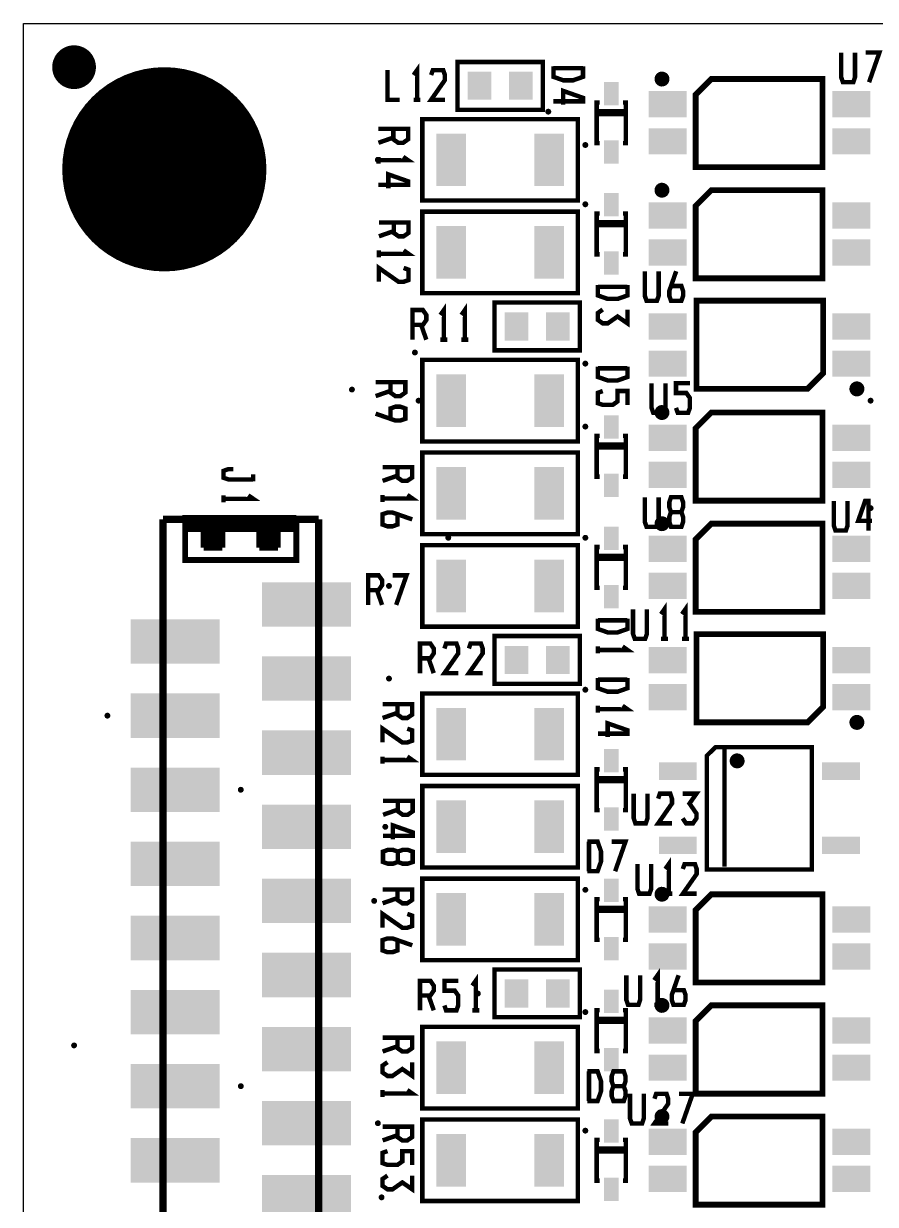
# Model space of a CAD drawing. Extents: x 0 to 115, y 0 to 65.
# Drawn here: x 0.18 to 29.37, y 24.52 to 64.99 of the extents above; entities that cross this region are included whole.
import ezdxf

# ---------------------------------------------------------------- set-up
doc = ezdxf.new("R2010")
doc.units = 0
doc.header["$MEASUREMENT"] = 0
doc.layers.get('0').update_dxf_attribs({"linetype": 'CONTINUOUS'})
for name, color, linetype in [('22-305-0_DRD', 7, 'CONTINUOUS'), ('22-305-0_SMT', 254, 'CONTINUOUS'), ('22-305-0_SST', 1, 'CONTINUOUS'), ('THRUHOLE_TAP', 12, 'CONTINUOUS')]:
    doc.layers.add(name, color=color, linetype=linetype)

# ---------------------------------------------------------------- blocks, each defined once
blk = doc.blocks.new('RECTANGLE_2')
blk.add_solid([(0.4064, 0.4826), (0.4064, -0.4826), (-0.4064, 0.4826), (-0.4064, -0.4826)])
blk = doc.blocks.new('RECTANGLE_5')
blk.add_solid([(0.25019, 0.40005), (0.25019, -0.40005), (-0.25019, 0.40005), (-0.25019, -0.40005)])
blk = doc.blocks.new('ROUND_8')
at = {"const_width": 3.50012}
blk.add_lwpolyline([(-1.75006, 0, 1), (1.75006, 0, 1)], format="xyb", close=True, dxfattribs=at)
blk = doc.blocks.new('RECTANGLE_10')
blk.add_solid([(1.524, 0.762), (1.524, -0.762), (-1.524, 0.762), (-1.524, -0.762)])
blk = doc.blocks.new('RECTANGLE_28')
blk.add_solid([(0.508, 0.9017), (0.508, -0.9017), (-0.508, 0.9017), (-0.508, -0.9017)])
blk = doc.blocks.new('RECTANGLE_31')
blk.add_solid([(0.65024, 0.44958), (0.65024, -0.44958), (-0.65024, 0.44958), (-0.65024, -0.44958)])
blk = doc.blocks.new('RECTANGLE_33')
blk.add_solid([(0.65024, 0.29972), (0.65024, -0.29972), (-0.65024, 0.29972), (-0.65024, -0.29972)])
blk = doc.blocks.new('ROUND_49')
at = {"const_width": 0.7493}
blk.add_lwpolyline([(-0.37465, 0, 1), (0.37465, 0, 1)], format="xyb", close=True, dxfattribs=at)
blk = doc.blocks.new('ROUND_53')
at = {"const_width": 0.10033}
blk.add_lwpolyline([(-0.050164, 0, 1), (0.050164, 0, 1)], format="xyb", close=True, dxfattribs=at)
blk = doc.blocks.new('ROUND_23')
at = {"const_width": 1.75006}
blk.add_lwpolyline([(-0.87503, 0, 1), (0.87503, 0, 1)], format="xyb", close=True, dxfattribs=at)

msp = doc.modelspace()

# ---------------------------------------------------------------- linework, layer by layer
at = {"layer": '22-305-0_DRD'}
for p, q in [((0.17526, 0), (0.17526, 64.99352)), ((0.17526, 64.99352), (115.16614, 64.99352))]:
    msp.add_line(p, q, dxfattribs=at)
at = {"layer": '22-305-0_SST'}
for points, const_width in [([(28.67406, 64.00038), (28.67406, 63.15456), (28.61564, 62.98438), (28.26004, 62.98438), (28.20162, 63.15456), (28.20162, 64.00038)], 0.1524), ([(29.15666, 62.98438), (29.51226, 64.00038), (29.03982, 64.00038)], 0.1524), ([(13.66266, 62.3824), (13.66266, 63.3984), (13.54328, 63.23076)], 0.1524), ([(15.0495, 62.0395), (17.9705, 62.0395), (17.9705, 63.6778), (15.0495, 63.6778), (15.0495, 62.0395)], 0.1524), ([(18.33626, 63.5254), (18.33626, 63.1698), (18.67408, 63.05042), (19.0119, 63.05042), (19.35226, 63.1698), (19.35226, 63.5254)], 0.1524), ([(18.33626, 63.46444), (19.35226, 63.46444)], 0.1524), ([(13.06068, 62.3824), (12.64666, 62.3824), (12.64666, 63.3984)], 0.1524), ([(14.6177, 62.3824), (14.14526, 62.3824), (14.6177, 63.06058), (14.6177, 63.23076), (14.55928, 63.3984), (14.20368, 63.3984), (14.14526, 63.23076)], 0.1524), ([(22.22754, 63.15456), (21.88972, 63.15456)], 0.1524), ([(21.98116, 63.25616), (21.98116, 62.93358)], 0.1524), ([(22.11832, 63.26378), (22.11832, 62.92596)], 0.1524), ([(23.749, 63.0936), (27.559, 63.0936), (27.559, 60.071), (23.2156, 60.071), (23.2156, 62.5602), (23.749, 63.0936)], 0.20066), ([(18.67408, 62.21222), (18.67408, 62.6872), (19.35226, 62.44844), (19.35226, 62.3316), (18.33626, 62.3316)], 0.1524), ([(22.21992, 63.0174), (21.89734, 63.0174)], 0.1524), ([(13.7795, 62.3824), (13.54328, 62.3824)], 0.1524), ([(19.92122, 62.2935), (19.81962, 62.2935), (19.81962, 60.8965), (19.92122, 60.8965)], 0.1524), ([(20.71878, 60.8965), (20.82038, 60.8965), (20.82038, 62.2935), (20.71878, 62.2935)], 0.1524), ([(20.82038, 61.99378), (20.82038, 61.89472), (19.81962, 61.89472), (19.81962, 61.99378), (20.82038, 61.99378)], 0.1524), ([(19.177, 61.722), (19.177, 58.928), (13.843, 58.928), (13.843, 61.722), (19.177, 61.722)], 0.1524), ([(12.84732, 61.38418), (12.84732, 61.02858), (13.0175, 60.9092), (13.18514, 60.9092), (13.35532, 61.02858), (13.35532, 61.38418), (12.33932, 61.38418)], 0.1524), ([(12.84732, 61.087), (12.33932, 60.9092)], 0.1524), ([(12.33932, 60.19038), (12.33932, 60.4266)], 0.1524), ([(12.33932, 60.30976), (13.35532, 60.30976), (13.18514, 60.4266)], 0.1524), ([(12.67714, 59.35218), (12.67714, 59.82716), (13.35532, 59.5884), (13.35532, 59.47156), (12.33932, 59.47156)], 0.1524), ([(21.98116, 59.44616), (21.98116, 59.12358)], 0.1524), ([(22.11832, 59.45378), (22.11832, 59.11596)], 0.1524), ([(22.22754, 59.34456), (21.88972, 59.34456)], 0.1524), ([(22.21992, 59.2074), (21.89734, 59.2074)], 0.1524), ([(23.749, 59.2836), (27.559, 59.2836), (27.559, 56.261), (23.2156, 56.261), (23.2156, 58.7502), (23.749, 59.2836)], 0.20066), ([(19.177, 58.547), (19.177, 55.753), (13.843, 55.753), (13.843, 58.547), (19.177, 58.547)], 0.1524), ([(19.92122, 58.4835), (19.81962, 58.4835), (19.81962, 57.0865), (19.92122, 57.0865)], 0.1524), ([(20.71878, 57.0865), (20.82038, 57.0865), (20.82038, 58.4835), (20.71878, 58.4835)], 0.1524), ([(12.86256, 58.17616), (12.86256, 57.82056), (13.0302, 57.70372), (13.20038, 57.70372), (13.37056, 57.82056), (13.37056, 58.17616), (12.35456, 58.17616)], 0.1524), ([(12.86256, 57.88152), (12.35456, 57.70372)], 0.1524), ([(20.82038, 58.18378), (20.82038, 58.08472), (19.81962, 58.08472), (19.81962, 58.18378), (20.82038, 58.18378)], 0.1524), ([(12.35456, 56.98236), (12.35456, 57.22112)], 0.1524), ([(12.35456, 57.10174), (13.37056, 57.10174), (13.20038, 57.22112)], 0.1524), ([(12.35456, 56.14416), (12.35456, 56.61914), (13.0302, 56.14416), (13.20038, 56.14416), (13.37056, 56.20512), (13.37056, 56.56072), (13.20038, 56.61914)], 0.1524), ([(21.94306, 56.50738), (21.94306, 55.66156), (21.88464, 55.49138), (21.52904, 55.49138), (21.47062, 55.66156), (21.47062, 56.50738)], 0.1524), ([(22.36724, 55.99938), (22.72284, 55.99938), (22.78126, 55.8292), (22.78126, 55.66156), (22.72284, 55.49138), (22.36724, 55.49138), (22.30882, 55.66156), (22.30882, 55.8292), (22.54504, 56.50738)], 0.1524), ([(19.86026, 56.0324), (19.86026, 55.6768), (20.19808, 55.55742), (20.5359, 55.55742), (20.87626, 55.6768), (20.87626, 56.0324)], 0.1524), ([(19.86026, 55.97144), (20.87626, 55.97144)], 0.1524), ([(19.2405, 55.4355), (16.3195, 55.4355), (16.3195, 53.7972), (19.2405, 53.7972), (19.2405, 55.4355)], 0.1524), ([(27.051, 52.4764), (23.241, 52.4764), (23.241, 55.499), (27.5844, 55.499), (27.5844, 53.0098), (27.051, 52.4764)], 0.20066), ([(13.50772, 54.66842), (13.86332, 54.66842), (13.98016, 54.83606), (13.98016, 55.00624), (13.86332, 55.17642), (13.50772, 55.17642), (13.50772, 54.16042)], 0.1524), ([(14.58214, 54.16042), (14.58214, 55.17642), (14.46276, 55.00624)], 0.1524), ([(15.30096, 54.16042), (15.30096, 55.17642), (15.18412, 55.00624)], 0.1524), ([(20.0279, 55.1942), (19.86026, 55.07482), (19.86026, 54.8386), (20.0279, 54.71922), (20.19808, 54.71922), (20.5359, 54.95544), (20.87626, 54.71922), (20.87626, 55.1942)], 0.1524), ([(13.80236, 54.66842), (13.98016, 54.16042)], 0.1524), ([(14.70152, 54.16042), (14.46276, 54.16042)], 0.1524), ([(15.42034, 54.16042), (15.18412, 54.16042)], 0.1524), ([(13.843, 50.673), (13.843, 53.467), (19.177, 53.467), (19.177, 50.673), (13.843, 50.673)], 0.1524), ([(19.86026, 53.2384), (19.86026, 52.8828), (20.19808, 52.76342), (20.5359, 52.76342), (20.87626, 52.8828), (20.87626, 53.2384)], 0.1524), ([(19.86026, 53.17744), (20.87626, 53.17744)], 0.1524), ([(12.7508, 52.70246), (12.7508, 52.34686), (12.91844, 52.22748), (13.08862, 52.22748), (13.2588, 52.34686), (13.2588, 52.70246), (12.2428, 52.70246)], 0.1524), ([(22.17674, 52.66944), (22.17674, 51.82362), (22.11578, 51.65344), (21.76018, 51.65344), (21.70176, 51.82362), (21.70176, 52.66944)], 0.1524), ([(22.53996, 51.82362), (22.59838, 51.65344), (22.95398, 51.65344), (23.01494, 51.82362), (23.01494, 52.16144), (22.89556, 52.33162), (22.53996, 52.33162), (22.53996, 52.66944), (23.01494, 52.66944)], 0.1524), ([(28.66136, 52.63642), (28.66136, 52.3113)], 0.1524), ([(28.79852, 52.64404), (28.79852, 52.30368)], 0.1524), ([(12.7508, 52.40528), (12.2428, 52.22748)], 0.1524), ([(20.0279, 52.4002), (19.86026, 52.33924), (19.86026, 51.98364), (20.0279, 51.92522), (20.36826, 51.92522), (20.5359, 52.0446), (20.5359, 52.4002), (20.87626, 52.4002), (20.87626, 51.92522)], 0.1524), ([(28.91028, 52.53228), (28.56992, 52.53228)], 0.1524), ([(28.90266, 52.39512), (28.57754, 52.39512)], 0.1524), ([(12.7508, 51.4477), (12.7508, 51.8033), (12.91844, 51.86426), (13.08862, 51.86426), (13.2588, 51.8033), (13.2588, 51.4477), (13.08862, 51.38928), (12.91844, 51.38928), (12.2428, 51.6255)], 0.1524), ([(21.98116, 51.82616), (21.98116, 51.50358)], 0.1524), ([(22.11832, 51.83378), (22.11832, 51.49596)], 0.1524), ([(22.22754, 51.72456), (21.88972, 51.72456)], 0.1524), ([(22.21992, 51.5874), (21.89734, 51.5874)], 0.1524), ([(23.749, 51.6636), (27.559, 51.6636), (27.559, 48.641), (23.2156, 48.641), (23.2156, 51.1302), (23.749, 51.6636)], 0.20066), ([(19.92122, 50.8635), (19.81962, 50.8635), (19.81962, 49.4665), (19.92122, 49.4665)], 0.1524), ([(20.82038, 50.56378), (20.82038, 50.46472), (19.81962, 50.46472), (19.81962, 50.56378), (20.82038, 50.56378)], 0.1524), ([(20.71878, 49.4665), (20.82038, 49.4665), (20.82038, 50.8635), (20.71878, 50.8635)], 0.1524), ([(19.177, 50.292), (19.177, 47.498), (13.843, 47.498), (13.843, 50.292), (19.177, 50.292)], 0.1524), ([(7.366, 49.72558), (7.19582, 49.72558), (7.02818, 49.66462), (7.02818, 49.4284), (7.19582, 49.36998), (8.04418, 49.36998)], 0.1524), ([(12.98956, 49.79416), (12.98956, 49.43856), (13.1572, 49.32172), (13.32738, 49.32172), (13.49756, 49.43856), (13.49756, 49.79416), (12.48156, 49.79416)], 0.1524), ([(8.04418, 49.30902), (8.04418, 49.54778)], 0.1524), ([(12.98956, 49.49952), (12.48156, 49.32172)], 0.1524), ([(7.02818, 48.5902), (7.02818, 48.82642)], 0.1524), ([(7.02818, 48.70958), (8.04418, 48.70958), (7.874, 48.82642)], 0.1524), ([(12.48156, 48.60036), (12.48156, 48.83912)], 0.1524), ([(12.48156, 48.71974), (13.49756, 48.71974), (13.32738, 48.83912)], 0.1524), ([(21.94306, 48.76038), (21.94306, 47.91456), (21.88464, 47.74438), (21.52904, 47.74438), (21.47062, 47.91456), (21.47062, 48.76038)], 0.1524), ([(22.72284, 48.25238), (22.78126, 48.42256), (22.78126, 48.5902), (22.72284, 48.76038), (22.36724, 48.76038), (22.30882, 48.5902), (22.30882, 48.42256), (22.36724, 48.25238), (22.72284, 48.25238), (22.78126, 48.0822), (22.78126, 47.91456), (22.72284, 47.74438), (22.36724, 47.74438), (22.30882, 47.91456), (22.30882, 48.0822), (22.36724, 48.25238)], 0.1524), ([(28.42006, 48.63338), (28.42006, 47.78756), (28.36164, 47.61738), (28.00604, 47.61738), (27.94762, 47.78756), (27.94762, 48.63338)], 0.1524), ([(29.25826, 47.9552), (28.78582, 47.9552), (29.02204, 48.63338), (29.14142, 48.63338), (29.14142, 47.61738)], 0.1524), ([(12.98956, 48.17872), (12.98956, 47.82312), (12.81938, 47.76216), (12.6492, 47.76216), (12.48156, 47.82312), (12.48156, 48.17872), (12.6492, 48.23714), (12.81938, 48.23714), (13.49756, 48.00092)], 0.1524), ([(10.287, 48.006), (10.287, 18.034), (4.953, 18.034), (4.953, 48.006)], 0.254), ([(10.287, 48.006), (4.953, 48.006)], 0.254), ([(9.525, 48.04918), (5.715, 48.04918), (5.715, 47.66818)], 0.20066), ([(9.525, 48.006), (9.525, 46.609), (5.715, 46.609), (5.715, 48.006)], 0.20066), ([(9.525, 47.91964), (5.715, 47.91964)], 0.20066), ([(9.525, 47.7393), (5.715, 47.7393)], 0.20066), ([(6.35, 47.66818), (5.715, 47.66818)], 0.20066), ([(5.88264, 48.04918), (5.88264, 47.66818)], 0.20066), ([(6.06298, 48.04918), (6.06298, 47.66818)], 0.20066), ([(6.24332, 48.04918), (6.24332, 47.66818)], 0.20066), ([(6.35, 47.66818), (6.35, 47.03318)], 0.20066), ([(6.42366, 48.04918), (6.42366, 47.03318)], 0.20066), ([(6.60146, 48.04918), (6.60146, 47.03318)], 0.20066), ([(6.7818, 48.04918), (6.7818, 47.03318)], 0.20066), ([(6.96214, 48.04918), (6.96214, 47.03318)], 0.20066), ([(6.985, 47.66818), (6.985, 47.03318)], 0.20066), ([(8.255, 47.66818), (6.985, 47.66818)], 0.20066), ([(7.14248, 48.04918), (7.14248, 47.66818)], 0.20066), ([(7.32282, 48.04918), (7.32282, 47.66818)], 0.20066), ([(7.50062, 48.04918), (7.50062, 47.66818)], 0.20066), ([(7.68096, 48.04918), (7.68096, 47.66818)], 0.20066), ([(7.8613, 48.04918), (7.8613, 47.66818)], 0.20066), ([(8.04164, 48.04918), (8.04164, 47.66818)], 0.20066), ([(8.21944, 48.04918), (8.21944, 47.66818)], 0.20066), ([(8.255, 47.66818), (8.255, 47.03318)], 0.20066), ([(8.39978, 48.04918), (8.39978, 47.03318)], 0.20066), ([(8.58012, 48.04918), (8.58012, 47.03318)], 0.20066), ([(8.76046, 48.04918), (8.76046, 47.03318)], 0.20066), ([(8.89, 47.66818), (8.89, 47.03318)], 0.20066), ([(9.525, 47.66818), (8.89, 47.66818)], 0.20066), ([(8.9408, 48.04918), (8.9408, 47.66818)], 0.20066), ([(9.1186, 48.04918), (9.1186, 47.66818)], 0.20066), ([(9.29894, 48.04918), (9.29894, 47.66818)], 0.20066), ([(9.47928, 48.04918), (9.47928, 47.66818)], 0.20066), ([(9.525, 48.04918), (9.525, 47.66818)], 0.20066), ([(22.22754, 47.91456), (21.88972, 47.91456)], 0.1524), ([(22.21992, 47.7774), (21.89734, 47.7774)], 0.1524), ([(21.98116, 48.01616), (21.98116, 47.69358)], 0.1524), ([(22.11832, 48.02378), (22.11832, 47.68596)], 0.1524), ([(23.749, 47.8536), (27.559, 47.8536), (27.559, 44.831), (23.2156, 44.831), (23.2156, 47.3202), (23.749, 47.8536)], 0.20066), ([(6.985, 47.55896), (6.35, 47.55896)], 0.20066), ([(6.985, 47.38116), (6.35, 47.38116)], 0.20066), ([(8.89, 47.55896), (8.255, 47.55896)], 0.20066), ([(8.89, 47.38116), (8.255, 47.38116)], 0.20066), ([(6.985, 47.20082), (6.35, 47.20082)], 0.20066), ([(6.985, 47.03318), (6.35, 47.03318)], 0.20066), ([(8.89, 47.20082), (8.255, 47.20082)], 0.20066), ([(8.89, 47.03318), (8.255, 47.03318)], 0.20066), ([(19.177, 47.117), (19.177, 44.323), (13.843, 44.323), (13.843, 47.117), (19.177, 47.117)], 0.1524), ([(19.92122, 47.0535), (19.81962, 47.0535), (19.81962, 45.6565), (19.92122, 45.6565)], 0.1524), ([(20.71878, 45.6565), (20.82038, 45.6565), (20.82038, 47.0535), (20.71878, 47.0535)], 0.1524), ([(20.82038, 46.75378), (20.82038, 46.65472), (19.81962, 46.65472), (19.81962, 46.75378), (20.82038, 46.75378)], 0.1524), ([(11.9888, 45.57776), (12.3444, 45.57776), (12.46378, 45.74794), (12.46378, 45.91812), (12.3444, 46.08576), (11.9888, 46.08576), (11.9888, 45.06976)], 0.1524), ([(12.94638, 45.06976), (13.30198, 46.08576), (12.827, 46.08576)], 0.1524), ([(12.28598, 45.57776), (12.46378, 45.06976)], 0.1524), ([(21.54174, 44.92244), (21.54174, 44.07662), (21.48078, 43.90644), (21.12518, 43.90644), (21.06676, 44.07662), (21.06676, 44.92244)], 0.1524), ([(22.14118, 43.90644), (22.14118, 44.92244), (22.02434, 44.75226)], 0.1524), ([(22.86254, 43.90644), (22.86254, 44.92244), (22.74316, 44.75226)], 0.1524), ([(19.86026, 44.6024), (19.86026, 44.2468), (20.19808, 44.12742), (20.5359, 44.12742), (20.87626, 44.2468), (20.87626, 44.6024)], 0.1524), ([(19.86026, 44.54144), (20.87626, 44.54144)], 0.1524), ([(27.051, 41.0464), (23.241, 41.0464), (23.241, 44.069), (27.5844, 44.069), (27.5844, 41.5798), (27.051, 41.0464)], 0.20066), ([(13.76172, 43.23842), (14.11732, 43.23842), (14.23416, 43.40606), (14.23416, 43.57624), (14.11732, 43.74642), (13.76172, 43.74642), (13.76172, 42.73042)], 0.1524), ([(15.07236, 42.73042), (14.59992, 42.73042), (15.07236, 43.40606), (15.07236, 43.57624), (15.01394, 43.74642), (14.65834, 43.74642), (14.59992, 43.57624)], 0.1524), ([(15.91056, 42.73042), (15.43812, 42.73042), (15.91056, 43.40606), (15.91056, 43.57624), (15.85214, 43.74642), (15.49654, 43.74642), (15.43812, 43.57624)], 0.1524), ([(19.2405, 44.0055), (16.3195, 44.0055), (16.3195, 42.3672), (19.2405, 42.3672), (19.2405, 44.0055)], 0.1524), ([(19.86026, 43.4086), (19.86026, 43.64482)], 0.1524), ([(19.86026, 43.52544), (20.87626, 43.52544), (20.70608, 43.64482)], 0.1524), ([(22.26056, 43.90644), (22.02434, 43.90644)], 0.1524), ([(22.97938, 43.90644), (22.74316, 43.90644)], 0.1524), ([(14.05636, 43.23842), (14.23416, 42.73042)], 0.1524), ([(19.86026, 42.5704), (19.86026, 42.2148), (20.19808, 42.09542), (20.5359, 42.09542), (20.87626, 42.2148), (20.87626, 42.5704)], 0.1524), ([(19.86026, 42.50944), (20.87626, 42.50944)], 0.1524), ([(19.177, 42.037), (19.177, 39.243), (13.843, 39.243), (13.843, 42.037), (19.177, 42.037)], 0.1524), ([(12.98956, 41.66616), (12.98956, 41.31056), (13.1572, 41.19372), (13.32738, 41.19372), (13.49756, 41.31056), (13.49756, 41.66616), (12.48156, 41.66616)], 0.1524), ([(19.86026, 41.3766), (19.86026, 41.61282)], 0.1524), ([(19.86026, 41.49344), (20.87626, 41.49344), (20.70608, 41.61282)], 0.1524), ([(12.98956, 41.37152), (12.48156, 41.19372)], 0.1524), ([(28.66136, 41.20642), (28.66136, 40.8813)], 0.1524), ([(28.79852, 41.21404), (28.79852, 40.87368)], 0.1524), ([(12.48156, 40.35552), (12.48156, 40.82796), (13.1572, 40.35552), (13.32738, 40.35552), (13.49756, 40.41394), (13.49756, 40.76954), (13.32738, 40.82796)], 0.1524), ([(20.19808, 40.5384), (20.19808, 41.01084), (20.87626, 40.77462), (20.87626, 40.65524), (19.86026, 40.65524)], 0.1524), ([(28.91028, 41.10228), (28.56992, 41.10228)], 0.1524), ([(28.90266, 40.96512), (28.57754, 40.96512)], 0.1524), ([(23.69566, 40.00246), (23.59406, 39.90086), (23.59406, 36.00196), (27.19832, 36.00196), (27.19832, 40.19804), (23.9014, 40.19804), (23.69566, 40.00246)], 0.1524), ([(24.20112, 36.10102), (24.20112, 40.19804)], 0.1524), ([(12.48156, 39.63416), (12.48156, 39.87292)], 0.1524), ([(12.48156, 39.75354), (13.49756, 39.75354), (13.32738, 39.87292)], 0.1524), ([(24.8031, 39.78402), (24.46528, 39.78402)], 0.1524), ([(24.79548, 39.64686), (24.4729, 39.64686)], 0.1524), ([(24.55672, 39.88816), (24.55672, 39.56304)], 0.1524), ([(24.69388, 39.89578), (24.69388, 39.55542)], 0.1524), ([(19.92122, 39.4335), (19.81962, 39.4335), (19.81962, 38.0365), (19.92122, 38.0365)], 0.1524), ([(20.71878, 38.0365), (20.82038, 38.0365), (20.82038, 39.4335), (20.71878, 39.4335)], 0.1524), ([(13.843, 36.068), (13.843, 38.862), (19.177, 38.862), (19.177, 36.068), (13.843, 36.068)], 0.1524), ([(20.82038, 39.13378), (20.82038, 39.03472), (19.81962, 39.03472), (19.81962, 39.13378), (20.82038, 39.13378)], 0.1524), ([(21.56206, 38.60038), (21.56206, 37.75456), (21.50364, 37.58438), (21.14804, 37.58438), (21.08962, 37.75456), (21.08962, 38.60038)], 0.1524), ([(22.40026, 37.58438), (21.92782, 37.58438), (22.40026, 38.26256), (22.40026, 38.4302), (22.34184, 38.60038), (21.98624, 38.60038), (21.92782, 38.4302)], 0.1524), ([(22.76602, 37.75456), (22.88286, 37.58438), (23.12162, 37.58438), (23.23846, 37.75456), (23.23846, 37.9222), (23.00224, 38.26256), (23.23846, 38.60038), (22.76602, 38.60038)], 0.1524), ([(13.0048, 38.35146), (13.0048, 37.99586), (13.17244, 37.87648), (13.34262, 37.87648), (13.5128, 37.99586), (13.5128, 38.35146), (12.4968, 38.35146)], 0.1524), ([(13.0048, 38.05428), (12.4968, 37.87648)], 0.1524), ([(12.83462, 37.03828), (12.83462, 37.51326), (13.5128, 37.2745), (13.5128, 37.15766), (12.4968, 37.15766)], 0.1524), ([(19.4945, 35.941), (19.8501, 35.941), (19.96948, 36.27882), (19.96948, 36.61664), (19.8501, 36.957), (19.4945, 36.957)], 0.1524), ([(19.55546, 35.941), (19.55546, 36.957)], 0.1524), ([(20.45208, 35.941), (20.80768, 36.957), (20.3327, 36.957)], 0.1524), ([(13.0048, 36.2585), (13.17244, 36.20008), (13.34262, 36.20008), (13.5128, 36.2585), (13.5128, 36.6141), (13.34262, 36.67506), (13.17244, 36.67506), (13.0048, 36.6141), (13.0048, 36.2585), (12.83462, 36.20008), (12.66444, 36.20008), (12.4968, 36.2585), (12.4968, 36.6141), (12.66444, 36.67506), (12.83462, 36.67506), (13.0048, 36.6141)], 0.1524), ([(22.29104, 35.17138), (22.29104, 36.18738), (22.17166, 36.0172)], 0.1524), ([(21.68906, 36.18738), (21.68906, 35.34156), (21.63064, 35.17138), (21.27504, 35.17138), (21.21662, 35.34156), (21.21662, 36.18738)], 0.1524), ([(23.24862, 35.17138), (22.77364, 35.17138), (23.24862, 35.84956), (23.24862, 36.0172), (23.18766, 36.18738), (22.83206, 36.18738), (22.77364, 36.0172)], 0.1524), ([(19.177, 35.687), (19.177, 32.893), (13.843, 32.893), (13.843, 35.687), (19.177, 35.687)], 0.1524), ([(12.98956, 35.31616), (12.98956, 34.96056), (13.1572, 34.84372), (13.32738, 34.84372), (13.49756, 34.96056), (13.49756, 35.31616), (12.48156, 35.31616)], 0.1524), ([(22.22754, 35.21456), (21.88972, 35.21456)], 0.1524), ([(21.98116, 35.31616), (21.98116, 34.99358)], 0.1524), ([(22.11832, 35.32378), (22.11832, 34.98596)], 0.1524), ([(22.41042, 35.17138), (22.17166, 35.17138)], 0.1524), ([(23.749, 35.1536), (27.559, 35.1536), (27.559, 32.131), (23.2156, 32.131), (23.2156, 34.6202), (23.749, 35.1536)], 0.20066), ([(12.98956, 35.02152), (12.48156, 34.84372)], 0.1524), ([(19.92122, 34.9885), (19.81962, 34.9885), (19.81962, 33.5915), (19.92122, 33.5915)], 0.1524), ([(20.71878, 33.5915), (20.82038, 33.5915), (20.82038, 34.9885), (20.71878, 34.9885)], 0.1524), ([(22.21992, 35.0774), (21.89734, 35.0774)], 0.1524), ([(12.48156, 34.00552), (12.48156, 34.47796), (13.1572, 34.00552), (13.32738, 34.00552), (13.49756, 34.06394), (13.49756, 34.41954), (13.32738, 34.47796)], 0.1524), ([(20.82038, 34.68878), (20.82038, 34.58972), (19.81962, 34.58972), (19.81962, 34.68878), (20.82038, 34.68878)], 0.1524), ([(12.98956, 33.58134), (12.98956, 33.22574), (12.81938, 33.16732), (12.6492, 33.16732), (12.48156, 33.22574), (12.48156, 33.58134), (12.6492, 33.63976), (12.81938, 33.63976), (13.49756, 33.40354)], 0.1524), ([(15.67434, 31.17342), (15.67434, 32.18942), (15.55496, 32.01924)], 0.1524), ([(19.2405, 32.5755), (16.3195, 32.5755), (16.3195, 30.9372), (19.2405, 30.9372), (19.2405, 32.5755)], 0.1524), ([(21.30806, 32.37738), (21.30806, 31.53156), (21.24964, 31.36138), (20.89404, 31.36138), (20.83562, 31.53156), (20.83562, 32.37738)], 0.1524), ([(21.91004, 31.36138), (21.91004, 32.37738), (21.79066, 32.2072)], 0.1524), ([(22.45106, 31.86938), (22.80666, 31.86938), (22.86762, 31.6992), (22.86762, 31.53156), (22.80666, 31.36138), (22.45106, 31.36138), (22.39264, 31.53156), (22.39264, 31.6992), (22.62886, 32.37738)], 0.1524), ([(13.76172, 31.68142), (14.11732, 31.68142), (14.23416, 31.84906), (14.23416, 32.01924), (14.11732, 32.18942), (13.76172, 32.18942), (13.76172, 31.17342)], 0.1524), ([(14.59992, 31.34106), (14.65834, 31.17342), (15.01394, 31.17342), (15.07236, 31.34106), (15.07236, 31.68142), (14.95552, 31.84906), (14.59992, 31.84906), (14.59992, 32.18942), (15.07236, 32.18942)], 0.1524), ([(14.05636, 31.68142), (14.23416, 31.17342)], 0.1524), ([(21.98116, 31.50616), (21.98116, 31.18358)], 0.1524), ([(22.11832, 31.51378), (22.11832, 31.17596)], 0.1524), ([(15.79372, 31.17342), (15.55496, 31.17342)], 0.1524), ([(19.92122, 31.1785), (19.81962, 31.1785), (19.81962, 29.7815), (19.92122, 29.7815)], 0.1524), ([(20.71878, 29.7815), (20.82038, 29.7815), (20.82038, 31.1785), (20.71878, 31.1785)], 0.1524), ([(22.02942, 31.36138), (21.79066, 31.36138)], 0.1524), ([(22.22754, 31.40456), (21.88972, 31.40456)], 0.1524), ([(22.21992, 31.2674), (21.89734, 31.2674)], 0.1524), ([(23.749, 31.3436), (27.559, 31.3436), (27.559, 28.321), (23.2156, 28.321), (23.2156, 30.8102), (23.749, 31.3436)], 0.20066), ([(20.82038, 30.87878), (20.82038, 30.77972), (19.81962, 30.77972), (19.81962, 30.87878), (20.82038, 30.87878)], 0.1524), ([(19.177, 30.607), (19.177, 27.813), (13.843, 27.813), (13.843, 30.607), (19.177, 30.607)], 0.1524), ([(12.98956, 30.23616), (12.98956, 29.88056), (13.1572, 29.76372), (13.32738, 29.76372), (13.49756, 29.88056), (13.49756, 30.23616), (12.48156, 30.23616)], 0.1524), ([(12.98956, 29.94152), (12.48156, 29.76372)], 0.1524), ([(12.6492, 29.39796), (12.48156, 29.28112), (12.48156, 29.04236), (12.6492, 28.92552), (12.81938, 28.92552), (13.1572, 29.16174), (13.49756, 28.92552), (13.49756, 29.39796)], 0.1524), ([(19.4945, 28.067), (19.8501, 28.067), (19.96948, 28.40482), (19.96948, 28.74264), (19.8501, 29.083), (19.4945, 29.083)], 0.1524), ([(19.55546, 28.067), (19.55546, 29.083)], 0.1524), ([(20.74926, 28.575), (20.80768, 28.74264), (20.80768, 28.91282), (20.74926, 29.083), (20.39366, 29.083), (20.3327, 28.91282), (20.3327, 28.74264), (20.39366, 28.575), (20.74926, 28.575), (20.80768, 28.40482), (20.80768, 28.23464), (20.74926, 28.067), (20.39366, 28.067), (20.3327, 28.23464), (20.3327, 28.40482), (20.39366, 28.575)], 0.1524), ([(12.48156, 28.20416), (12.48156, 28.44292)], 0.1524), ([(12.48156, 28.32354), (13.49756, 28.32354), (13.32738, 28.44292)], 0.1524), ([(21.43506, 28.31338), (21.43506, 27.46756), (21.37664, 27.29738), (21.02104, 27.29738), (20.96262, 27.46756), (20.96262, 28.31338)], 0.1524), ([(22.27326, 27.29738), (21.80082, 27.29738), (22.27326, 27.97556), (22.27326, 28.1432), (22.21484, 28.31338), (21.85924, 28.31338), (21.80082, 28.1432)], 0.1524), ([(22.75586, 27.29738), (23.11146, 28.31338), (22.63902, 28.31338)], 0.1524), ([(22.22754, 27.59456), (21.88972, 27.59456)], 0.1524), ([(22.21992, 27.4574), (21.89734, 27.4574)], 0.1524), ([(21.98116, 27.69616), (21.98116, 27.37358)], 0.1524), ([(22.11832, 27.70378), (22.11832, 27.36596)], 0.1524), ([(23.749, 27.5336), (27.559, 27.5336), (27.559, 24.511), (23.2156, 24.511), (23.2156, 27.0002), (23.749, 27.5336)], 0.20066), ([(12.98956, 27.18816), (12.98956, 26.83256), (13.1572, 26.71572), (13.32738, 26.71572), (13.49756, 26.83256), (13.49756, 27.18816), (12.48156, 27.18816)], 0.1524), ([(19.177, 27.432), (19.177, 24.638), (13.843, 24.638), (13.843, 27.432), (19.177, 27.432)], 0.1524), ([(12.98956, 26.89352), (12.48156, 26.71572)], 0.1524), ([(19.92122, 26.7335), (19.81962, 26.7335), (19.81962, 25.3365), (19.92122, 25.3365)], 0.1524), ([(20.71878, 25.3365), (20.82038, 25.3365), (20.82038, 26.7335), (20.71878, 26.7335)], 0.1524), ([(12.6492, 26.34996), (12.48156, 26.29154), (12.48156, 25.93594), (12.6492, 25.87752), (12.98956, 25.87752), (13.1572, 25.99436), (13.1572, 26.34996), (13.49756, 26.34996), (13.49756, 25.87752)], 0.1524), ([(20.82038, 26.43378), (20.82038, 26.33472), (19.81962, 26.33472), (19.81962, 26.43378), (20.82038, 26.43378)], 0.1524), ([(12.6492, 25.51176), (12.48156, 25.39492), (12.48156, 25.15616), (12.6492, 25.03932), (12.81938, 25.03932), (13.1572, 25.27554), (13.49756, 25.03932), (13.49756, 25.51176)], 0.1524)]:
    msp.add_lwpolyline(points, dxfattribs=dict(at, const_width=const_width))
at = {"layer": '22-305-0_SST', "const_width": 0.1524}
for points in [[(22.0599, 63.27394, 0.4142136), (21.87956, 63.0936)], [(21.87956, 63.0936, 0.4142136), (22.0599, 62.91326)], [(22.2377, 63.0936, 0.4142136), (22.0599, 63.2714)], [(22.0599, 62.9158, 0.4142136), (22.2377, 63.0936)], [(22.0599, 59.46394, 0.4142136), (21.87956, 59.2836)], [(22.2377, 59.2836, 0.4142136), (22.0599, 59.4614)], [(21.87956, 59.2836, 0.4142136), (22.0599, 59.10326)], [(22.0599, 59.1058, 0.4142136), (22.2377, 59.2836)], [(28.7401, 52.6542, 0.4142136), (28.55976, 52.47386)], [(28.92044, 52.47386, 0.4142136), (28.7401, 52.6542)], [(28.55976, 52.47386, 0.4142136), (28.7401, 52.29352)], [(28.7401, 52.29352, 0.4142136), (28.92044, 52.47386)], [(22.0599, 51.84394, 0.4142136), (21.87956, 51.6636)], [(22.2377, 51.6636, 0.4142136), (22.0599, 51.8414)], [(21.87956, 51.6636, 0.4142136), (22.0599, 51.48326)], [(22.0599, 51.4858, 0.4142136), (22.2377, 51.6636)], [(22.0599, 48.03394, 0.4142136), (21.87956, 47.8536)], [(21.87956, 47.8536, 0.4142136), (22.0599, 47.67326)], [(22.2377, 47.8536, 0.4142136), (22.0599, 48.0314)], [(22.0599, 47.6758, 0.4142136), (22.2377, 47.8536)], [(28.7401, 41.2242, 0.4142136), (28.55976, 41.04386)], [(28.92044, 41.04386, 0.4142136), (28.7401, 41.2242)], [(28.55976, 41.04386, 0.4142136), (28.7401, 40.86352)], [(28.7401, 40.86352, 0.4142136), (28.92044, 41.04386)], [(24.63546, 39.90594, 0.4142136), (24.45512, 39.7256)], [(24.45512, 39.7256, 0.4142136), (24.63546, 39.54526)], [(24.81326, 39.7256, 0.4142136), (24.63546, 39.9034)], [(24.63546, 39.54526, 0.4142136), (24.8158, 39.7256)], [(22.0599, 35.33394, 0.4142136), (21.87956, 35.1536)], [(21.87956, 35.1536, 0.4142136), (22.0599, 34.97326)], [(22.2377, 35.1536, 0.4142136), (22.0599, 35.3314)], [(22.0599, 34.9758, 0.4142136), (22.2377, 35.1536)], [(22.0599, 31.52394, 0.4142136), (21.87956, 31.3436)], [(22.2377, 31.3436, 0.4142136), (22.0599, 31.5214)], [(21.87956, 31.3436, 0.4142136), (22.0599, 31.16326)], [(22.0599, 31.1658, 0.4142136), (22.2377, 31.3436)], [(22.0599, 27.71394, 0.4142136), (21.87956, 27.5336)], [(21.87956, 27.5336, 0.4142136), (22.0599, 27.35326)], [(22.2377, 27.5336, 0.4142136), (22.0599, 27.7114)], [(22.0599, 27.3558, 0.4142136), (22.2377, 27.5336)]]:
    msp.add_lwpolyline(points, format="xyb", dxfattribs=at)

# ---------------------------------------------------------------- block references
at = {"layer": '22-305-0_SMT'}
for name, p in [('ROUND_49', (1.905, 63.5)), ('ROUND_8', (4.99872, 59.99988)), ('RECTANGLE_2', (15.7988, 62.865)), ('RECTANGLE_2', (17.2212, 62.865)), ('RECTANGLE_5', (20.32, 62.59576)), ('RECTANGLE_31', (22.2504, 62.23)), ('RECTANGLE_31', (28.5496, 62.23)), ('RECTANGLE_28', (14.8336, 60.325)), ('RECTANGLE_28', (18.1864, 60.325)), ('RECTANGLE_31', (22.2504, 60.96)), ('RECTANGLE_31', (28.5496, 60.96)), ('RECTANGLE_5', (20.32, 60.59424)), ('RECTANGLE_5', (20.32, 58.78576)), ('RECTANGLE_31', (22.2504, 58.42)), ('RECTANGLE_31', (28.5496, 58.42)), ('RECTANGLE_28', (14.8336, 57.15)), ('RECTANGLE_28', (18.1864, 57.15)), ('RECTANGLE_31', (22.2504, 57.15)), ('RECTANGLE_31', (28.5496, 57.15)), ('RECTANGLE_5', (20.32, 56.78424)), ('RECTANGLE_2', (17.0688, 54.61)), ('RECTANGLE_2', (18.4912, 54.61)), ('RECTANGLE_31', (22.2504, 54.61)), ('RECTANGLE_31', (28.5496, 54.61)), ('RECTANGLE_31', (22.2504, 53.34)), ('RECTANGLE_31', (28.5496, 53.34)), ('RECTANGLE_28', (14.8336, 52.07)), ('RECTANGLE_28', (18.1864, 52.07)), ('RECTANGLE_5', (20.32, 51.16576)), ('RECTANGLE_31', (22.2504, 50.8)), ('RECTANGLE_31', (28.5496, 50.8)), ('RECTANGLE_28', (14.8336, 48.895)), ('RECTANGLE_28', (18.1864, 48.895)), ('RECTANGLE_31', (22.2504, 49.53)), ('RECTANGLE_31', (28.5496, 49.53)), ('RECTANGLE_5', (20.32, 49.16424)), ('RECTANGLE_5', (20.32, 47.35576)), ('RECTANGLE_31', (22.2504, 46.99)), ('RECTANGLE_31', (28.5496, 46.99)), ('RECTANGLE_28', (14.8336, 45.72)), ('RECTANGLE_28', (18.1864, 45.72)), ('RECTANGLE_31', (22.2504, 45.72)), ('RECTANGLE_31', (28.5496, 45.72)), ('RECTANGLE_10', (9.87044, 45.085)), ('RECTANGLE_5', (20.32, 45.35424)), ('RECTANGLE_10', (5.36956, 43.815)), ('RECTANGLE_10', (9.87044, 42.545)), ('RECTANGLE_2', (17.0688, 43.18)), ('RECTANGLE_2', (18.4912, 43.18)), ('RECTANGLE_31', (22.2504, 43.18)), ('RECTANGLE_31', (28.5496, 43.18)), ('RECTANGLE_31', (22.2504, 41.91)), ('RECTANGLE_31', (28.5496, 41.91)), ('RECTANGLE_10', (5.36956, 41.275)), ('RECTANGLE_28', (14.8336, 40.64)), ('RECTANGLE_28', (18.1864, 40.64)), ('RECTANGLE_10', (9.87044, 40.005)), ('RECTANGLE_5', (20.32, 39.73576)), ('RECTANGLE_33', (22.60092, 39.37)), ('RECTANGLE_33', (28.19908, 39.37)), ('RECTANGLE_10', (5.36956, 38.735)), ('RECTANGLE_10', (9.87044, 37.465)), ('RECTANGLE_28', (14.8336, 37.465)), ('RECTANGLE_28', (18.1864, 37.465)), ('RECTANGLE_5', (20.32, 37.73424)), ('RECTANGLE_10', (5.36956, 36.195)), ('RECTANGLE_33', (22.60092, 36.83)), ('RECTANGLE_33', (28.19908, 36.83)), ('RECTANGLE_10', (9.87044, 34.925)), ('RECTANGLE_5', (20.32, 35.29076)), ('RECTANGLE_28', (14.8336, 34.29)), ('RECTANGLE_28', (18.1864, 34.29)), ('RECTANGLE_10', (5.36956, 33.655)), ('RECTANGLE_31', (22.2504, 34.29)), ('RECTANGLE_31', (28.5496, 34.29)), ('RECTANGLE_5', (20.32, 33.28924)), ('RECTANGLE_31', (22.2504, 33.02)), ('RECTANGLE_31', (28.5496, 33.02)), ('RECTANGLE_10', (9.87044, 32.385)), ('RECTANGLE_2', (17.0688, 31.75)), ('RECTANGLE_2', (18.4912, 31.75)), ('RECTANGLE_10', (5.36956, 31.115)), ('RECTANGLE_5', (20.32, 31.48076)), ('RECTANGLE_31', (22.2504, 30.48)), ('RECTANGLE_31', (28.5496, 30.48)), ('RECTANGLE_10', (9.87044, 29.845)), ('RECTANGLE_28', (14.8336, 29.21)), ('RECTANGLE_28', (18.1864, 29.21)), ('RECTANGLE_5', (20.32, 29.47924)), ('RECTANGLE_31', (22.2504, 29.21)), ('RECTANGLE_31', (28.5496, 29.21)), ('RECTANGLE_10', (5.36956, 28.575)), ('RECTANGLE_10', (9.87044, 27.305)), ('RECTANGLE_5', (20.32, 27.03576)), ('RECTANGLE_31', (22.2504, 26.67)), ('RECTANGLE_31', (28.5496, 26.67)), ('RECTANGLE_10', (5.36956, 26.035)), ('RECTANGLE_28', (14.8336, 26.035)), ('RECTANGLE_28', (18.1864, 26.035)), ('RECTANGLE_10', (9.87044, 24.765)), ('RECTANGLE_31', (22.2504, 25.4)), ('RECTANGLE_31', (28.5496, 25.4)), ('RECTANGLE_5', (20.32, 25.03424))]:
    msp.add_blockref(name, p, dxfattribs=at)
at = {"layer": 'THRUHOLE_TAP'}
for name, p in [('ROUND_53', (18.161, 61.976)), ('ROUND_23', (4.99872, 59.99988)), ('ROUND_53', (19.431, 60.833)), ('ROUND_53', (12.319, 60.325)), ('ROUND_53', (19.431, 58.801)), ('ROUND_53', (13.589, 53.721)), ('ROUND_53', (19.431, 53.34)), ('ROUND_53', (11.43, 52.451)), ('ROUND_53', (13.716, 52.07)), ('ROUND_53', (29.21, 52.07)), ('ROUND_53', (19.431, 51.181)), ('ROUND_53', (29.21, 48.387)), ('ROUND_53', (14.732, 47.371)), ('ROUND_53', (19.431, 47.371)), ('ROUND_53', (12.7, 45.72)), ('ROUND_53', (12.7, 42.545)), ('ROUND_53', (19.431, 42.164)), ('ROUND_53', (3.048, 41.275)), ('ROUND_53', (7.62, 38.735)), ('ROUND_53', (12.573, 37.465)), ('ROUND_53', (19.431, 35.306)), ('ROUND_53', (12.192, 34.925)), ('ROUND_53', (15.748, 31.75)), ('ROUND_53', (19.431, 31.115)), ('ROUND_53', (1.905, 29.972)), ('ROUND_53', (7.62, 28.575)), ('ROUND_53', (12.319, 27.305)), ('ROUND_53', (19.431, 27.051)), ('ROUND_53', (12.446, 24.765))]:
    msp.add_blockref(name, p, dxfattribs=at)

doc.saveas('drawing.dxf')
